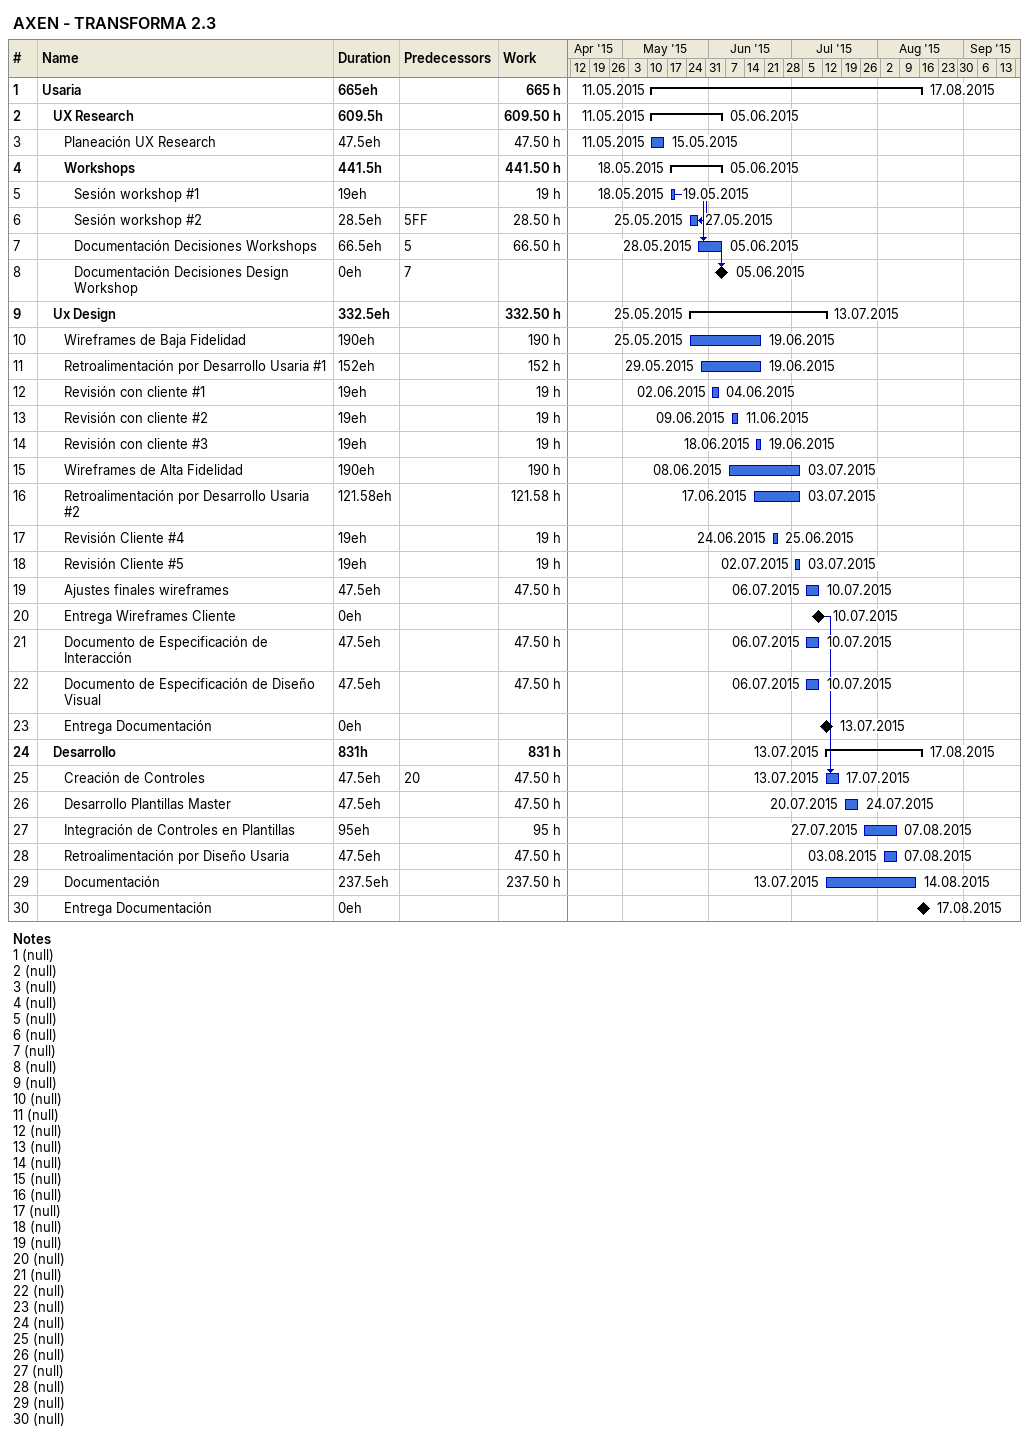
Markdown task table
AXEN - TRANSFORMA 2.3

| ID | Level | Task | Duration | Start | Finish | Predecessors | Work (h) |
|---|---|---|---|---|---|---|---|
| 1 | 1 | **Usaria** | 665eh | 2015-05-11 | 2015-08-17 |  | 665 |
| 2 | 2 | **UX Research** | 609.5h | 2015-05-11 | 2015-06-05 |  | 609.50 |
| 3 | 3 | Planeación UX Research | 47.5eh | 2015-05-11 | 2015-05-15 |  | 47.50 |
| 4 | 3 | **Workshops** | 441.5h | 2015-05-18 | 2015-06-05 |  | 441.50 |
| 5 | 4 | Sesión workshop #1 | 19eh | 2015-05-18 | 2015-05-19 |  | 19 |
| 6 | 4 | Sesión workshop #2 | 28.5eh | 2015-05-25 | 2015-05-27 | 5FF | 28.50 |
| 7 | 4 | Documentación Decisiones Workshops | 66.5eh | 2015-05-28 | 2015-06-05 | 5 | 66.50 |
| 8 | 4 | Documentación Decisiones Design Workshop | 0eh | 2015-06-05 | 2015-06-05 | 7 |  |
| 9 | 2 | **Ux Design** | 332.5eh | 2015-05-25 | 2015-07-13 |  | 332.50 |
| 10 | 3 | Wireframes de Baja Fidelidad | 190eh | 2015-05-25 | 2015-06-19 |  | 190 |
| 11 | 3 | Retroalimentación por Desarrollo Usaria #1 | 152eh | 2015-05-29 | 2015-06-19 |  | 152 |
| 12 | 3 | Revisión con cliente #1 | 19eh | 2015-06-02 | 2015-06-04 |  | 19 |
| 13 | 3 | Revisión con cliente #2 | 19eh | 2015-06-09 | 2015-06-11 |  | 19 |
| 14 | 3 | Revisión con cliente #3 | 19eh | 2015-06-18 | 2015-06-19 |  | 19 |
| 15 | 3 | Wireframes de Alta Fidelidad | 190eh | 2015-06-08 | 2015-07-03 |  | 190 |
| 16 | 3 | Retroalimentación por Desarrollo Usaria #2 | 121.58eh | 2015-06-17 | 2015-07-03 |  | 121.58 |
| 17 | 3 | Revisión Cliente #4 | 19eh | 2015-06-24 | 2015-06-25 |  | 19 |
| 18 | 3 | Revisión Cliente #5 | 19eh | 2015-07-02 | 2015-07-03 |  | 19 |
| 19 | 3 | Ajustes finales wireframes | 47.5eh | 2015-07-06 | 2015-07-10 |  | 47.50 |
| 20 | 3 | Entrega Wireframes Cliente | 0eh | 2015-07-10 | 2015-07-10 |  |  |
| 21 | 3 | Documento de Especificación de Interacción | 47.5eh | 2015-07-06 | 2015-07-10 |  | 47.50 |
| 22 | 3 | Documento de Especificación de Diseño Visual | 47.5eh | 2015-07-06 | 2015-07-10 |  | 47.50 |
| 23 | 3 | Entrega Documentación | 0eh | 2015-07-13 | 2015-07-13 |  |  |
| 24 | 2 | **Desarrollo** | 831h | 2015-07-13 | 2015-08-17 |  | 831 |
| 25 | 3 | Creación de Controles | 47.5eh | 2015-07-13 | 2015-07-17 | 20 | 47.50 |
| 26 | 3 | Desarrollo Plantillas Master | 47.5eh | 2015-07-20 | 2015-07-24 |  | 47.50 |
| 27 | 3 | Integración de Controles en Plantillas | 95eh | 2015-07-27 | 2015-08-07 |  | 95 |
| 28 | 3 | Retroalimentación por Diseño Usaria | 47.5eh | 2015-08-03 | 2015-08-07 |  | 47.50 |
| 29 | 3 | Documentación | 237.5eh | 2015-07-13 | 2015-08-14 |  | 237.50 |
| 30 | 3 | Entrega Documentación | 0eh | 2015-08-17 | 2015-08-17 |  |  |

Notes
- 1: (null)
- 2: (null)
- 3: (null)
- 4: (null)
- 5: (null)
- 6: (null)
- 7: (null)
- 8: (null)
- 9: (null)
- 10: (null)
- 11: (null)
- 12: (null)
- 13: (null)
- 14: (null)
- 15: (null)
- 16: (null)
- 17: (null)
- 18: (null)
- 19: (null)
- 20: (null)
- 21: (null)
- 22: (null)
- 23: (null)
- 24: (null)
- 25: (null)
- 26: (null)
- 27: (null)
- 28: (null)
- 29: (null)
- 30: (null)
